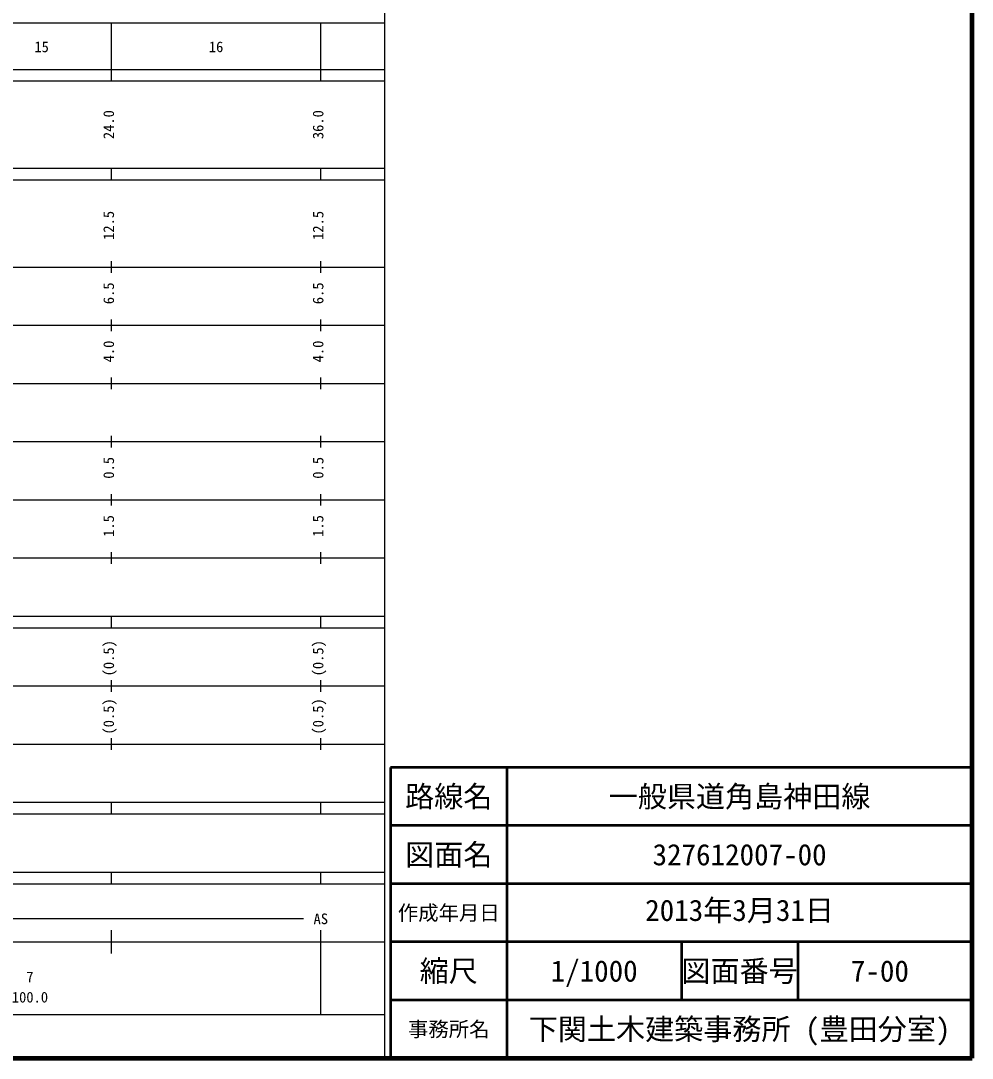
# Model space of a CAD drawing. Units: millimetres on the paper, enlarged 1000 times. Extents: x 40000 to 680000, y 20000 to 380000.
# Drawn here: x 516418 to 680000, y 20000 to 198357 of the extents above; entities that cross this region are included whole.
import ezdxf
from ezdxf.enums import TextEntityAlignment as Align

# ---------------------------------------------------------------- set-up
doc = ezdxf.new("R2010")
doc.units = ezdxf.units.MM
doc.header["$LTSCALE"] = 1000
for name, color, linetype, lineweight in [('M-TTL', 2, 'Continuous', 140), ('M-TTL-BAND', 7, 'Continuous', 25), ('M-TTL-FRAM', 2, 'Continuous', 50), ('M-TTL-LINE', 7, 'Continuous', 50)]:
    doc.layers.add(name, color=color, linetype=linetype, lineweight=lineweight)
doc.layers.add('M-TTL-TXT', color=7, linetype='Continuous')
doc.styles.add('ＭＳ ゴシック', font='')
doc.styles.get('ＭＳ ゴシック').set_extended_font_data('MS Gothic')

msp = doc.modelspace()

# ---------------------------------------------------------------- linework, layer by layer
at = {"layer": 'M-TTL'}
for p, q in [((680000, 20000), (680000, 380000)), ((40000, 20000), (680000, 20000))]:
    msp.add_line(p, q, dxfattribs=at)
at = {"layer": 'M-TTL-BAND'}
for p, q in [((579000, 20000), (579000, 370000)), ((68000, 198000), (579000, 198000)), ((532000, 188000), (532000, 198000)), ((568000, 188000), (568000, 198000)), ((40000, 190000), (579000, 190000)), ((40000, 188000), (579000, 188000)), ((40000, 173000), (579000, 173000)), ((532000, 171000), (532000, 173000)), ((568000, 171000), (568000, 173000)), ((40000, 171000), (579000, 171000)), ((532000, 155000), (532000, 157000)), ((568000, 155000), (568000, 157000)), ((40000, 156000), (579000, 156000)), ((532000, 145000), (532000, 147000)), ((568000, 145000), (568000, 147000)), ((46000, 146000), (579000, 146000)), ((52000, 136000), (579000, 136000)), ((532000, 135000), (532000, 137000)), ((568000, 135000), (568000, 137000)), ((532000, 125000), (532000, 127000)), ((568000, 125000), (568000, 127000)), ((46000, 126000), (579000, 126000)), ((52000, 116000), (579000, 116000)), ((532000, 115000), (532000, 117000)), ((568000, 115000), (568000, 117000)), ((46000, 106000), (579000, 106000)), ((532000, 105000), (532000, 107000)), ((568000, 105000), (568000, 107000)), ((40000, 96000), (579000, 96000)), ((532000, 94000), (532000, 96000)), ((568000, 94000), (568000, 96000)), ((40000, 94000), (579000, 94000)), ((49000, 84000), (579000, 84000)), ((532000, 83000), (532000, 85000)), ((568000, 83000), (568000, 85000)), ((532000, 73000), (532000, 75000)), ((568000, 73000), (568000, 75000)), ((40000, 74000), (579000, 74000)), ((40000, 64000), (579000, 64000)), ((532000, 62000), (532000, 64000)), ((568000, 62000), (568000, 64000)), ((40000, 62000), (579000, 62000)), ((40000, 52000), (579000, 52000)), ((532000, 50000), (532000, 52000)), ((568000, 50000), (568000, 52000)), ((40000, 50000), (579000, 50000)), ((71000, 44000), (565000, 44000)), ((532000, 38000), (532000, 42000)), ((568000, 27500), (568000, 42000)), ((40000, 40000), (579000, 40000)), ((68000, 27500), (579000, 27500))]:
    msp.add_line(p, q, dxfattribs=at)
at = {"layer": 'M-TTL-FRAM'}
for p, q in [((680000, 70000), (580000, 70000)), ((580000, 70000), (580000, 20000))]:
    msp.add_line(p, q, dxfattribs=at)
at = {"layer": 'M-TTL-LINE'}
for p, q in [((600000, 70000), (600000, 20000)), ((680000, 60000), (580000, 60000)), ((680000, 50000), (580000, 50000)), ((680000, 40000), (580000, 40000)), ((630000, 40000), (630000, 30000)), ((650000, 40000), (650000, 30000)), ((680000, 30000), (580000, 30000))]:
    msp.add_line(p, q, dxfattribs=at)

# ---------------------------------------------------------------- texts
at = {"layer": 'M-TTL-BAND', "style": 'ＭＳ ゴシック'}
for s, p in [('15', (520000, 192405)), ('16', (550000, 192405)), ('AS', (568000, 42500)), ('7', (518000, 32523)), ('100.0', (518000, 29033))]:
    msp.add_text(s, height=1833, dxfattribs=at).set_placement(p, align=Align.BOTTOM_CENTER)
for s, p in [('24.0', (533000, 180500)), ('36.0', (569000, 180500)), ('12.5', (533000, 163174)), ('12.5', (569000, 163174)), ('6.5', (533000, 151500)), ('6.5', (569000, 151500)), ('4.0', (533000, 141500)), ('4.0', (569000, 141500)), ('0.5', (533000, 121500)), ('0.5', (569000, 121500)), ('1.5', (533000, 111500)), ('1.5', (569000, 111500)), ('(0.5)', (533000, 88764)), ('(0.5)', (569000, 88764)), ('(0.5)', (533000, 78764)), ('(0.5)', (569000, 78764))]:
    msp.add_text(s, height=1833, rotation=90, dxfattribs=at).set_placement(p, align=Align.BOTTOM_CENTER)
at = {"layer": 'M-TTL-TXT', "style": 'ＭＳ ゴシック'}
for s, height, p in [('路線名', 3666, (590000, 65000)), ('路線名', 3666, (590000, 65000)), ('一般県道角島神田線', 3666, (640000, 65000)), ('図面名', 3666, (590000, 55000)), ('図面名', 3666, (590000, 55000)), ('327612007-00', 3666, (640000, 55000)), ('作成年月日', 2566, (590000, 45000)), ('作成年月日', 2566, (590000, 45000)), ('縮尺', 3666, (590000, 35000)), ('縮尺', 3666, (590000, 35000)), ('1/1000', 3666, (615000, 35000)), ('図面番号', 3666, (640000, 35000)), ('図面番号', 3666, (640000, 35000)), ('7-00', 3666, (664125, 35000)), ('下関土木建築事務所 (豊田分室)', 3666, (640000, 25000)), ('事務所名', 2566, (590000, 25000)), ('事務所名', 2566, (590000, 25000))]:
    msp.add_text(s, height=height, dxfattribs=at).set_placement(p, align=Align.MIDDLE_CENTER)
msp.add_text('2013年3月31日', height=3666, dxfattribs=at).set_placement((640000, 42500), align=Align.BOTTOM_CENTER)

doc.saveas('drawing.dxf')
